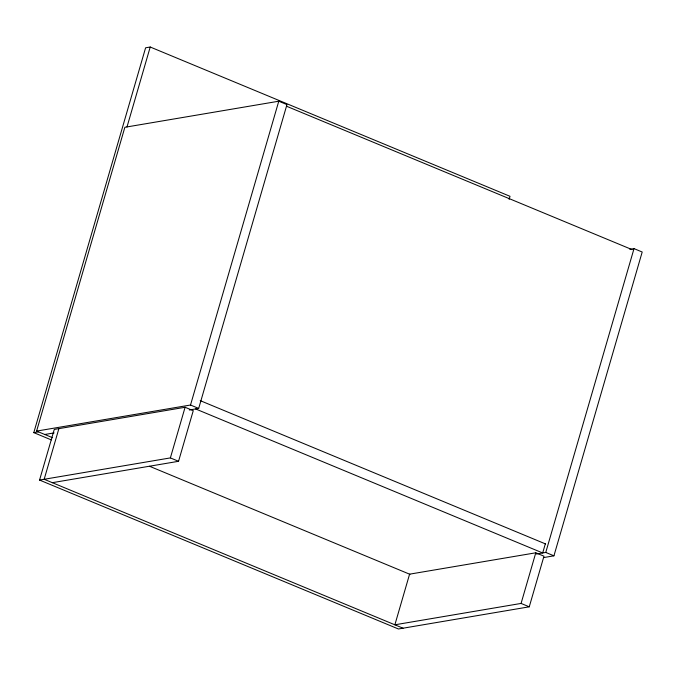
<?xml version="1.0" encoding="UTF-8"?>
<svg xmlns="http://www.w3.org/2000/svg" width="676" height="676" viewBox="0 0 676 676"><rect width="100%" height="100%" fill="white"/><g stroke="black" fill="none" stroke-linecap="round" stroke-linejoin="round"><path stroke-width="1.01" d="M51.351 439.915L33.8 432.632L145.602 47.802L150.224 47.016L510.008 196.31L509.129 199.352M52.576 437.718L36.597 431.094L124.866 127.282L278.774 101.214L286.954 104.611L198.685 408.422L189.331 410.002M126.978 127.02L150.224 47.016M529.257 606.82L521.078 603.431L394.877 624.801L409.588 574.169L535.789 552.799L543.969 556.187L529.257 606.82L398.434 628.984L39.554 480.061L54.266 429.429L185.089 407.273L193.26 410.662L178.548 461.302L52.348 482.672M58.88 428.643L44.168 479.284L403.048 628.198M39.554 480.061L170.377 457.905L185.089 407.273M36.597 431.094L190.514 405.025L278.774 101.214M521.078 603.431L535.789 552.799M545.329 543.842L542.676 552.96L195.609 408.938M536.398 554.016L545.76 552.436L634.02 248.624L642.2 252.013L553.931 555.824L543.538 557.59M629.863 249.326L634.02 248.624M33.8 432.632L38.414 431.846M44.777 434.482L54.139 432.902M286.54 106.233L632.178 249.655M200.206 400.631L545.583 543.952M190.514 405.025L198.685 408.422M545.76 552.436L553.931 555.824M170.377 457.905L178.548 461.302M149.573 466.279L409.96 574.33"/></g></svg>
